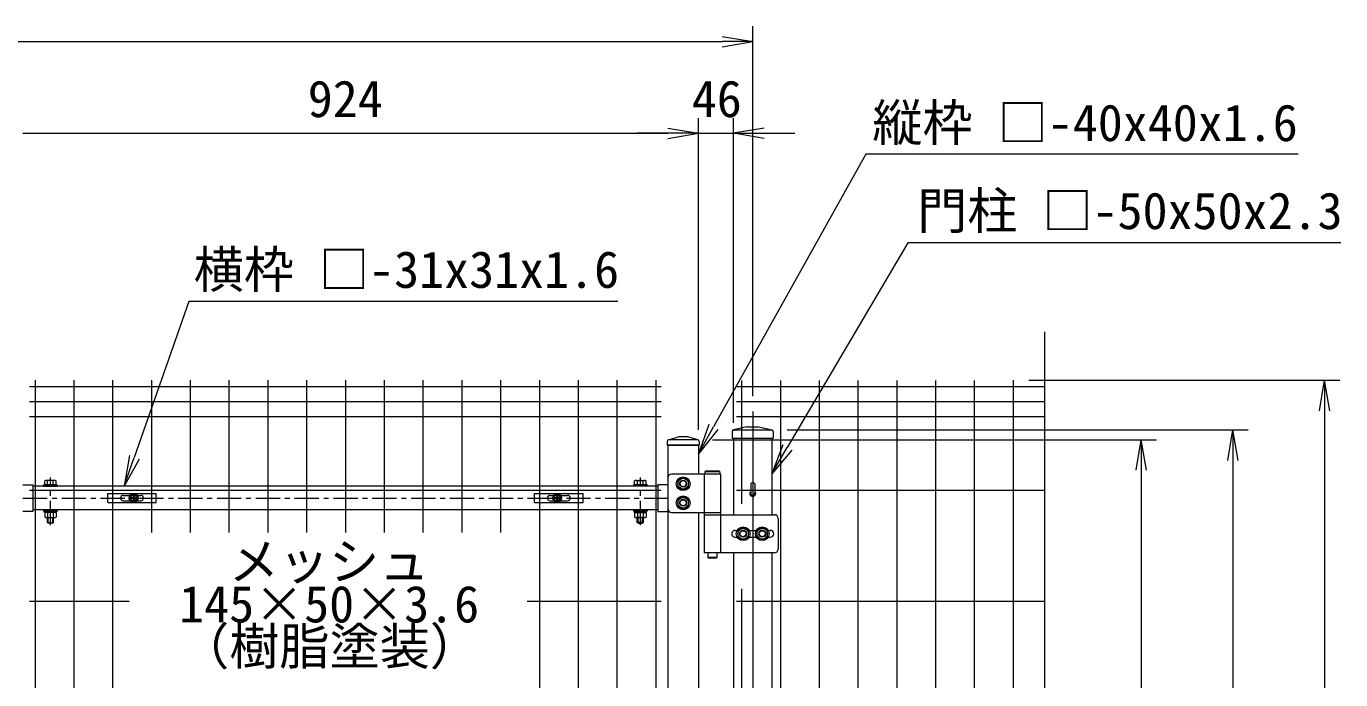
# Model space of a CAD drawing. Units: millimetres, scale not verified. Extents: x -4200 to 4200, y -2970 to 2970.
# Drawn here: x -3166 to -1446, y 802 to 1656 of the extents above; entities that cross this region are included whole.
import ezdxf
from ezdxf.enums import TextEntityAlignment as Align

# ---------------------------------------------------------------- set-up
doc = ezdxf.new("R2010")
doc.units = ezdxf.units.MM
doc.header["$LTSCALE"] = 20
doc.linetypes.add('USER1', pattern=[50.8, 31.75, -6.35, 6.35, -6.35])
for name, color, linetype, lineweight in [('0-0_D-STR-TXT', 7, 'Continuous', 9), ('0-1_D-STR1', 1, 'Continuous', 18), ('0-2_D-STR-DIM', 7, 'Continuous', 9), ('0-3_0', 7, 'Continuous', 9), ('0-5_D-STR3', 3, 'Continuous', 13), ('0-6_D-BMK', 2, 'USER1', 13), ('0-7_Defpoints', 6, 'Continuous', 18), ('0-8_D-STR2', 7, 'Continuous', 9)]:
    doc.layers.add(name, color=color, linetype=linetype, lineweight=lineweight)
doc.styles.add('ＭＳ ゴシック', font='')
doc.styles.get('ＭＳ ゴシック').set_extended_font_data('MS Gothic')

# ---------------------------------------------------------------- blocks, each defined once
blk = doc.blocks.new('_Open')
at = {"layer": '0-3_0'}
blk.add_line((-20, 3.33), (0, 0), dxfattribs=at)
blk.add_lwpolyline([(-20, -3.33), (0, 0), (-20, 0)], dxfattribs=at)
blk = doc.blocks.new('U5')
at = {"layer": '0-1_D-STR1'}
for p, q in [((17860, 28392), (17860, 28300)), ((17860, 28392), (17860, 28300)), ((18700, 28300), (17860, 28300)), ((17880, 28300), (17880, 600)), ((17880, 28300), (18680, 28300)), ((17893.8, 28437.9), (18160, 28520)), ((18652, 28440), (17908, 28440)), ((18680, 28300), (18680, 27540)), ((18700, 28392), (18700, 28300)), ((1000, 27264), (1260, 27264)), ((1260, 27264), (1260, 26566)), ((17620, 27225), (1260, 27225)), ((17620, 27264), (17620, 26566)), ((17880, 27264), (17620, 27264)), ((1260, 26566), (1000, 26566)), ((17620, 26605), (1260, 26605)), ((17620, 26566), (17880, 26566)), ((18680, 26540), (18680, 5310))]:
    blk.add_line(p, q, dxfattribs=at)
blk.add_lwpolyline([(18666.2, 28437.9), (18400, 28520), (18160, 28520)], dxfattribs=at)
for centre, start, end in [((17908, 28392), 90, 180), ((17908, 28392), 90, 180), ((18652, 28392), 0, 90)]:
    blk.add_arc(centre, 48, start, end, dxfattribs=at)
at = {"layer": '0-5_D-STR3'}
for p, q in [((19260, 27540), (17980, 27540)), ((18828, 27540), (18828, 26540)), ((19244, 27600), (18844, 27600)), ((19244, 27540), (18844, 27540)), ((19224, 27620), (18864, 27620)), ((19260, 27540), (19260, 26540)), ((1540, 27257), (1540, 27225)), ((1540, 27257), (1900, 27257)), ((1540, 27225), (1900, 27225)), ((1570, 27257), (1570, 27366)), ((1870, 27257), (1570, 27257)), ((1832.5, 27377.1), (1607.5, 27377.1)), ((1645, 27257), (1645, 27366)), ((1795, 27257), (1795, 27366)), ((1870, 27257), (1870, 27366)), ((1900, 27257), (1900, 27225)), ((16980, 27257), (16980, 27225)), ((17340, 27257), (16980, 27257)), ((17340, 27225), (16980, 27225)), ((17009.9, 27257), (17009.9, 27366)), ((17009.9, 27257), (17310, 27257)), ((17047.4, 27377.1), (17272.5, 27377.1)), ((17085, 27257), (17085, 27366)), ((17235, 27257), (17235, 27366)), ((17310, 27257), (17310, 27366)), ((17340, 27257), (17340, 27225)), ((17880, 27440), (17880, 26640)), ((1540, 26605), (1540, 26573)), ((1540, 26605), (1900, 26605)), ((1540, 26573), (1900, 26573)), ((1570, 26533), (1570, 26414)), ((1645, 26533), (1645, 26414)), ((1727.5, 26533), (1704.4, 26573)), ((1741.4, 26533), (1718.3, 26573)), ((1795, 26533), (1795, 26414)), ((1870, 26533), (1870, 26414)), ((1900, 26605), (1900, 26573)), ((16980, 26605), (16980, 26573)), ((17340, 26605), (16980, 26605)), ((17340, 26573), (16980, 26573)), ((17009.9, 26533), (17009.9, 26414)), ((17085, 26533), (17085, 26414)), ((17138.6, 26533), (17161.7, 26573)), ((17152.5, 26533), (17175.6, 26573)), ((17235, 26533), (17235, 26414)), ((17310, 26533), (17310, 26414)), ((17340, 26605), (17340, 26573)), ((17980, 26540), (19260, 26540)), ((18834, 26540), (19254, 26540)), ((19254, 26540), (19254, 26480)), ((1607.5, 26403), (1832.5, 26403)), ((1640, 26277), (1640, 26403)), ((1640, 26277), (1660, 26257)), ((1640, 26277), (1800, 26277)), ((1660, 26257), (1660, 26403)), ((1780, 26257), (1660, 26257)), ((1780, 26257), (1780, 26403)), ((1780, 26257), (1800, 26277)), ((1800, 26277), (1800, 26403)), ((17272.5, 26403), (17047.4, 26403)), ((17080, 26277), (17080, 26403)), ((17100, 26257), (17080, 26277)), ((17240, 26277), (17080, 26277)), ((17100, 26257), (17100, 26403)), ((17100, 26257), (17220, 26257)), ((17220, 26257), (17220, 26403)), ((17240, 26277), (17220, 26257)), ((17240, 26277), (17240, 26403)), ((18828, 26480), (20668, 26480)), ((18828, 26480), (18828, 25480)), ((19260, 26480), (19260, 25480)), ((20768, 26380), (20768, 25580)), ((19550, 25980), (19550.2, 25980)), ((19640, 26070), (19694.1, 26070)), ((19640, 25890), (19694.1, 25890)), ((20005.9, 26070), (20194.1, 26070)), ((20005.9, 25890), (20194.1, 25890)), ((20505.9, 26070), (20560, 26070)), ((20505.9, 25890), (20560, 25890)), ((20650, 25980), (20650.2, 25980)), ((20668, 25480), (18828, 25480)), ((18924, 25480), (18924, 25360)), ((19164, 25480), (19164, 25360)), ((18944, 25340), (18924, 25360)), ((19164, 25360), (18924, 25360)), ((19144, 25340), (18944, 25340)), ((19144, 25340), (19164, 25360))]:
    blk.add_line(p, q, dxfattribs=at)
for points in [[(18864, 27620), (18844, 27600), (18844, 27540)], [(19224, 27620), (19244, 27600), (19244, 27540)], [(1874, 26533), (1566, 26533), (1566, 26573)], [(1874, 26533), (1874, 26573), (1566, 26573)], [(17006, 26533), (17314, 26533), (17314, 26573)], [(17006, 26533), (17006, 26573), (17314, 26573)], [(18834, 26540), (18834, 26480), (19254, 26480)]]:
    blk.add_lwpolyline(points, dxfattribs=at)
for points in [[(18280, 27452), (18139.7, 27371), (18139.7, 27209), (18280, 27128), (18420.3, 27209), (18420.3, 27371)], [(18280, 26952), (18139.7, 26871), (18139.7, 26709), (18280, 26628), (18420.3, 26709), (18420.3, 26871)], [(19850, 26142), (19709.7, 26061), (19709.7, 25899), (19850, 25818), (19990.3, 25899), (19990.3, 26061)], [(20350, 26142), (20209.7, 26061), (20209.7, 25899), (20350, 25818), (20490.3, 25899), (20490.3, 26061)]]:
    blk.add_lwpolyline(points, close=True, dxfattribs=at)
for centre, radius in [((18280, 27290), 180), ((18280, 27290), 140.7), ((18280, 27290), 90), ((18280, 27290), 80), ((18280, 26790), 180), ((18280, 26790), 140.7), ((18280, 26790), 90), ((18280, 26790), 80), ((19850, 25980), 180), ((20350, 25980), 180), ((19850, 25980), 140.7), ((19850, 25980), 90), ((19850, 25980), 90), ((19850, 25980), 80), ((20350, 25980), 140.7), ((20350, 25980), 90), ((20350, 25980), 90), ((20350, 25980), 80)]:
    blk.add_circle(centre, radius, dxfattribs=at)
for centre, radius, start, end in [((17980, 27440), 100, 90, 180), ((1607.5, 27308), 69.1, 57.13278, 122.86722), ((1720, 27117.2), 259.8, 73.22135, 106.77865), ((1832.5, 27308), 69.1, 57.13278, 122.86722), ((17047.4, 27308), 69.1, 57.13278, 122.86722), ((17160, 27117.2), 259.8, 73.22135, 106.77865), ((17272.5, 27308), 69.1, 57.13278, 122.86722), ((17980, 26640), 100, 180, 270), ((1607.5, 26472.1), 69.1, 237.13278, 302.86722), ((1720, 26662.8), 259.8, 253.22135, 286.77865), ((1832.5, 26472.1), 69.1, 237.13278, 302.86722), ((17047.4, 26472.1), 69.1, 237.13278, 302.86722), ((17160, 26662.8), 259.8, 253.22135, 286.77865), ((17272.5, 26472.1), 69.1, 237.13278, 302.86722), ((20668, 26380), 100, 0, 90), ((19640, 25980), 90, 90, 180), ((19640, 25980), 90, 180, 270), ((20560, 25980), 90, 0, 90), ((20560, 25980), 90, 270, 0), ((20668, 25580), 100, 270, 0)]:
    blk.add_arc(centre, radius, start, end, dxfattribs=at)
at = {"layer": '0-6_D-BMK'}
for p, q in [((1720, 26208), (1720, 27449.8)), ((17160, 26208), (17160, 27449.8)), ((1000, 26915), (17880, 26915))]:
    blk.add_line(p, q, dxfattribs=at)
at = {"layer": '0-7_Defpoints'}
for centre in [(3900, 26915), (14980, 26915)]:
    blk.add_circle(centre, 80, dxfattribs=at)
blk = doc.blocks.new('A$C1aa64d16')
at = {"layer": '0-5_D-STR3'}
for p, q in [((-679.7, 120), (590.3, 120)), ((-679.7, -120), (-679.7, 120)), ((-274.7, 70), (-91.2, 70)), ((-37.1, 8.4), (-63, 7.9)), ((-63, 7.9), (-63, -7.9)), ((-7.9, 63), (-8.4, 37.1)), ((-7.9, 63), (7.9, 63)), ((7.9, 63), (8.4, 37.1)), ((37.1, 8.4), (63, 7.9)), ((63, 7.9), (63, -7.9)), ((91.2, 70), (185.3, 70)), ((-274.7, -70), (-91.2, -70)), ((-37.1, -8.4), (-63, -7.9)), ((-7.9, -63), (-8.4, -37.1)), ((37.1, -8.4), (63, -7.9)), ((91.2, -70), (185.3, -70))]:
    blk.add_line(p, q, dxfattribs=at)
for points in [[(-679.7, -120), (590.3, -120), (590.3, 120)], [(-7.9, -63), (7.9, -63), (8.4, -37.1)]]:
    blk.add_lwpolyline(points, dxfattribs=at)
for radius in [115, 105]:
    blk.add_circle((0, 0), radius, dxfattribs=at)
for centre, radius, start, end in [((-274.7, 0), 70, 90, 270), ((-38.1, 38.1), 29.8, 270, 0), ((38.1, 38.1), 29.8, 180, 270), ((185.3, 0), 70, 270, 90), ((-38.1, -38.1), 29.8, 0, 90), ((38.1, -38.1), 29.8, 90, 180)]:
    blk.add_arc(centre, radius, start, end, dxfattribs=at)
blk = doc.blocks.new('A$Cf29bf4b8')
at = {"layer": '0-5_D-STR3'}
for p, q in [((-590.3, 120), (679.7, 120)), ((-590.3, -120), (-590.3, 120)), ((-185.3, 70), (-91.2, 70)), ((-37.1, 8.4), (-63, 7.9)), ((-63, 7.9), (-63, -7.9)), ((-7.9, 63), (-8.4, 37.1)), ((-7.9, 63), (7.9, 63)), ((7.9, 63), (8.4, 37.1)), ((37.1, 8.4), (63, 7.9)), ((63, 7.9), (63, -7.9)), ((91.2, 70), (274.7, 70)), ((-185.3, -70), (-91.2, -70)), ((-37.1, -8.4), (-63, -7.9)), ((-7.9, -63), (-8.4, -37.1)), ((37.1, -8.4), (63, -7.9)), ((91.2, -70), (274.7, -70))]:
    blk.add_line(p, q, dxfattribs=at)
for points in [[(-590.3, -120), (679.7, -120), (679.7, 120)], [(-7.9, -63), (7.9, -63), (8.4, -37.1)]]:
    blk.add_lwpolyline(points, dxfattribs=at)
for radius in [115, 105]:
    blk.add_circle((0, 0), radius, dxfattribs=at)
for centre, radius, start, end in [((-185.3, 0), 70, 90, 270), ((-38.1, 38.1), 29.8, 270, 0), ((38.1, 38.1), 29.8, 180, 270), ((274.7, 0), 70, 270, 90), ((-38.1, -38.1), 29.8, 0, 90), ((38.1, -38.1), 29.8, 90, 180)]:
    blk.add_arc(centre, radius, start, end, dxfattribs=at)

msp = doc.modelspace()

# ---------------------------------------------------------------- linework, layer by layer
at = {"layer": '0-0_D-STR-TXT'}
for points in [[(-1501.44, 1489.27), (-2067.57, 1489.27), (-2266.95, 1132.19)], [(-1445.96, 1373.08), (-2012.57, 1373.08), (-2170.15, 1105.47)], [(-2391.77, 1296.29), (-2953.29, 1296.29), (-3024.72, 1092.5)]]:
    msp.add_lwpolyline(points, dxfattribs=at)
at = {"layer": '0-1_D-STR1'}
for p, q in [((-2242.29, 1126.5), (-2242.45, 1117.51)), ((-2222.95, 1132.51), (-2240.74, 1128.42)), ((-2240.36, 1128.51), (-2190.53, 1128.51)), ((-2222.95, 1132.51), (-2207.95, 1132.51)), ((-2207.95, 1132.51), (-2190.15, 1128.42)), ((-2188.6, 1126.5), (-2188.45, 1117.51)), ((-2242.45, 1117.51), (-2188.45, 1117.51)), ((-2240.45, 1117.51), (-2240.45, 1017.51)), ((-2190.45, 1117.51), (-2190.45, 1017.51)), ((-2240.45, 967.51), (-2240.45, -93.99)), ((-2190.45, 967.51), (-2190.45, -93.99))]:
    msp.add_line(p, q, dxfattribs=at)
for centre, radius, start, end in [((-2240.29, 1126.47), 2, 102.93782, 179), ((-2190.6, 1126.47), 2, 1, 77.06218), ((-2215.45, 1045.51), 4, 162.5424, 17.4576)]:
    msp.add_arc(centre, radius, start, end, dxfattribs=at)
at = {"layer": '0-2_D-STR-DIM'}
for p, q in [((-2215.45, 1172.51), (-2215.45, 1656.33)), ((-3205.45, 1636.33), (-2255.45, 1636.33)), ((-2286.45, 1128.51), (-2286.45, 1536.33)), ((-2286.45, 1128.51), (-2286.45, 1536.33)), ((-2240.45, 1137.51), (-2240.45, 1536.33)), ((-3170.45, 1516.33), (-2326.45, 1516.33)), ((-3170.45, 1516.33), (-3130.45, 1516.33)), ((-2326.45, 1516.33), (-2366.45, 1516.33)), ((-2286.45, 1516.33), (-2240.45, 1516.33)), ((-2200.45, 1516.33), (-2160.45, 1516.33)), ((-1854.26, 1193.51), (-1446.96, 1193.51)), ((-1466.96, 1153.51), (-1466.96, -266.49)), ((-2170.45, 1128.51), (-1566.96, 1128.51)), ((-2267.85, 1115.51), (-1686.96, 1115.51)), ((-1586.96, 1088.51), (-1586.96, -266.49)), ((-1706.96, 1075.51), (-1706.96, -236.49))]:
    msp.add_line(p, q, dxfattribs=at)
at = {"layer": '0-5_D-STR3'}
for p, q in [((-2218.04, 1057.68), (-2218.04, 1045.51)), ((-2212.84, 1057.68), (-2212.84, 1045.51))]:
    msp.add_line(p, q, dxfattribs=at)
msp.add_arc((-2215.44, 1045.51), 2.6, 180, 0, dxfattribs=at)
msp.add_ellipse((-2215.44, 1057.66), major_axis=(-2.6, 0), ratio=0.649974, start_param=3.1415927, end_param=6.2831853, dxfattribs=at)
at = {"layer": '0-6_D-BMK'}
msp.add_line((-2215.45, 1152.51), (-2215.45, -212.49), dxfattribs=at)
at = {"layer": '0-8_D-STR2'}
for p, q in [((-1833.07, 464.11), (-1833.07, 1256.51)), ((-3154.61, 1193.51), (-3154.61, -276.49)), ((-3103.84, 1193.51), (-3103.84, -276.49)), ((-3053.07, 1193.51), (-3053.07, -276.49)), ((-3002.3, 1193.51), (-3002.3, 994.19)), ((-2951.53, 1193.51), (-2951.53, 994.19)), ((-2900.76, 1193.51), (-2900.76, 994.19)), ((-2849.99, 1193.51), (-2849.99, 994.19)), ((-2799.22, 1193.51), (-2799.22, 994.19)), ((-2748.45, 1193.51), (-2748.45, 994.19)), ((-2697.68, 1193.51), (-2697.68, 994.19)), ((-2646.91, 1193.51), (-2646.91, 994.19)), ((-2596.14, 1193.51), (-2596.14, 994.19)), ((-2545.37, 1193.51), (-2545.37, 994.19)), ((-2494.6, 1193.51), (-2494.6, -276.49)), ((-2443.83, 1193.51), (-2443.83, -276.49)), ((-2393.06, 1193.51), (-2393.06, -276.49)), ((-2342.29, 1193.51), (-2342.29, -276.49)), ((-2229.61, 1031.71), (-2229.61, 1192.96)), ((-2178.84, -277.04), (-2178.84, 1192.96)), ((-2128.07, -277.04), (-2128.07, 1192.96)), ((-2077.3, -277.04), (-2077.3, 1192.96)), ((-2026.53, -277.04), (-2026.53, 1192.96)), ((-1975.76, -277.04), (-1975.76, 1192.96)), ((-1924.99, -277.04), (-1924.99, 1192.96)), ((-1874.26, -276.49), (-1874.26, 1193.51)), ((-3161.61, 1185.08), (-2335.29, 1185.08)), ((-1833.07, 1184.53), (-2236.61, 1184.53)), ((-3161.61, 1165.51), (-2335.29, 1165.51)), ((-1833.07, 1164.96), (-2236.61, 1164.96)), ((-3161.61, 1145.93), (-2335.29, 1145.93)), ((-1833.07, 1145.38), (-2236.61, 1145.38)), ((-3161.61, 1049.51), (-2335.29, 1049.51)), ((-1833.07, 1048.96), (-2236.61, 1048.96)), ((-2229.61, -43.72), (-2229.61, 920.63)), ((-3161.61, 904.38), (-3031.5, 904.38)), ((-2510.63, 904.38), (-2335.29, 904.38)), ((-1833.07, 903.83), (-2236.61, 903.83))]:
    msp.add_line(p, q, dxfattribs=at)

# ---------------------------------------------------------------- block references
at = {"layer": '0-0_D-STR-TXT', "xscale": 2, "yscale": 2}
for p, rotation in [((-2286.45, 1097.27), 240.82338), ((-2190.45, 1071.01), 239.50814), ((-3037.95, 1054.76), 250.68301)]:
    msp.add_blockref('_Open', p, dxfattribs=dict(at, rotation=rotation))
at = {"layer": '0-2_D-STR-DIM'}
for name, p, xscale, yscale in [('_Open', (-2215.45, 1636.33), 2, 2), ('_Open', (-2286.45, 1516.33), 2, 2), ('_Open', (-2286.45, 1516.33), 2, 2), ('U5', (-3220.45, -306.49), 0.05, 0.05), ('A$C1aa64d16', (-3025.45, 1039.26), 0.05, 0.05), ('A$Cf29bf4b8', (-2471.45, 1039.26), 0.05, 0.05)]:
    msp.add_blockref(name, p, dxfattribs=dict(at, xscale=xscale, yscale=yscale))
at = {"layer": '0-2_D-STR-DIM', "xscale": 2, "yscale": 2}
for p, rotation in [((-2240.45, 1516.33), 180), ((-1466.96, 1193.51), 90), ((-1586.96, 1128.51), 90), ((-1706.96, 1115.51), 90)]:
    msp.add_blockref('_Open', p, dxfattribs=dict(at, rotation=rotation))

# ---------------------------------------------------------------- texts
at = {"layer": '0-0_D-STR-TXT', "style": 'ＭＳ ゴシック'}
for s, p in [('縦枠 □-40x40x1.6', (-2058.8, 1491.73)), ('門柱 □-50x50x2.3', (-2000.17, 1376.61)), ('横枠 □-31x31x1.6', (-2946.91, 1299.73)), ('メッシュ', (-2901.01, 917.98)), ('145×50×3.6', (-2965.99, 862.12)), ('（樹脂塗装）', (-2965.99, 806.83))]:
    msp.add_text(s, height=48.09, dxfattribs=at).set_placement(p, align=Align.BOTTOM_LEFT)
at = {"layer": '0-2_D-STR-DIM', "style": 'ＭＳ ゴシック'}
for s, p in [('924', (-2797.7, 1523.08)), ('46', (-2295.17, 1523.08))]:
    msp.add_text(s, height=48.09, dxfattribs=at).set_placement(p, align=Align.BOTTOM_LEFT)

doc.saveas('drawing.dxf')
